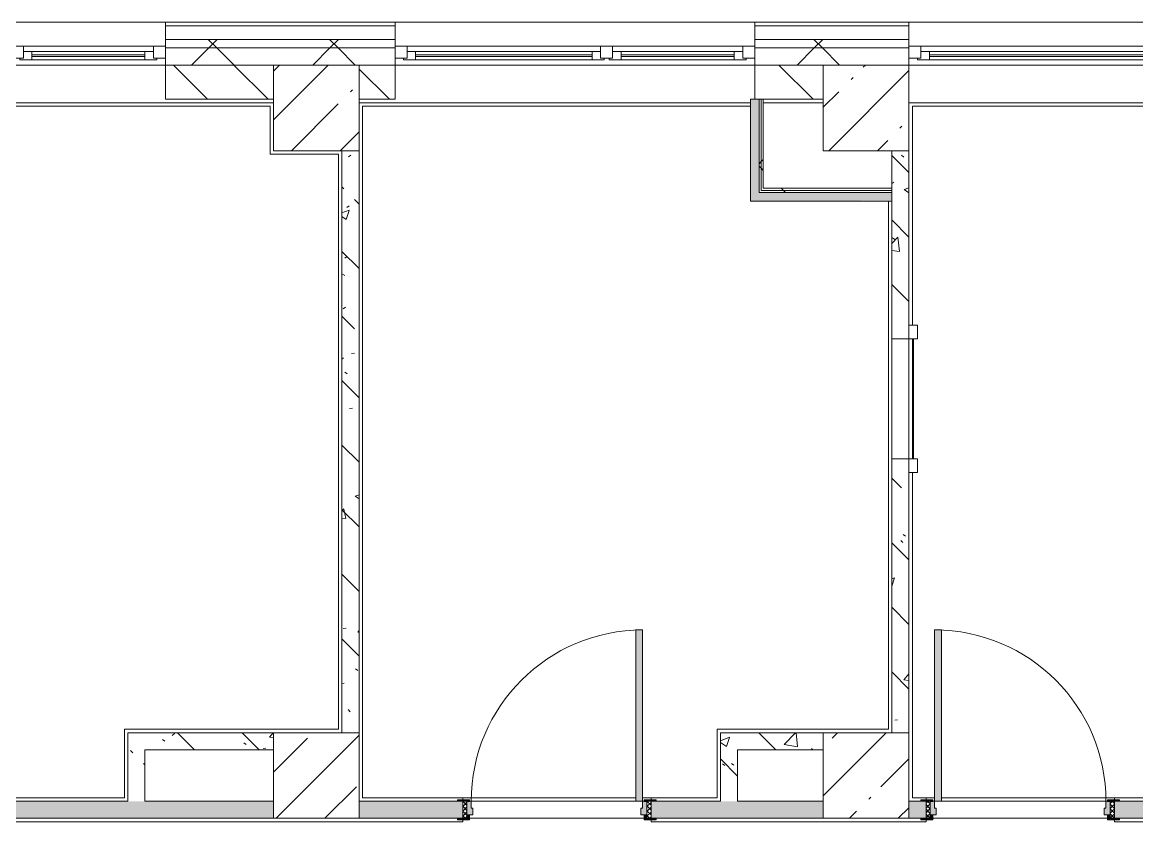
# Model space of a CAD drawing. Header units: millimetres. Extents: x 1311 to 195818, y -8553 to 29000.
# Drawn here: x 140882 to 147388, y 22680 to 27350 of the extents above; entities that cross this region are included whole.
import ezdxf

# ---------------------------------------------------------------- set-up
doc = ezdxf.new("R2010")
doc.units = ezdxf.units.MM
for name, color, linetype, lineweight, true_color in [('A-DOOR-1', 7, 'Continuous', 5, 0xaaaaaa), ('A-DOOR-2', 7, 'Continuous', 5, 0xe2e2e2), ('A-DOOR-FRAM-1', 7, 'Continuous', 5, 0xe2e2e2), ('A-DOOR-FRAM-2', 7, 'Continuous', 5, 0xaaaaaa), ('A-FLOR-1', 7, 'Continuous', 5, 0xaaaaaa), ('I-WALL-3', 7, 'Continuous', 9, 0xe7e7e7), ('I-WALL-6', 7, 'Continuous', 5, 0x787878)]:
    doc.layers.add(name, color=color, linetype=linetype, lineweight=lineweight, true_color=true_color)
for name, color, linetype, lineweight in [('A-GLAZ-2', 7, 'Continuous', 5), ('A-WALL', 7, 'Continuous', 9), ('A-WALL-3', 7, 'Continuous', 5), ('I-WALL-4', 7, 'Continuous', 5), ('S-COLS-4', 7, 'Continuous', 5)]:
    doc.layers.add(name, color=color, linetype=linetype, lineweight=lineweight)
pattern_1 = [(45, (68808.4, 0), (-285.1231, 285.1231), []), (45, (69093.5, 0), (-285.1231, 285.1231), [504.031, -100.806, 16.764, -84.042])]
pattern_2 = [(135, (68808.4, 0), (-377.1708, -377.1708), [533.4, -88.9, 17.78, -88.9]), (135, (68808.4, 376.94), (-377.1708, -377.1708), []), (50, (68808.4, 0), (637.6445, -55.7866), [66.675, -733.425]), (355, (68808.4, 0), (-123.3494, 668.699), [53.34, -586.74]), (100.451, (68861.5, -4.65), (514.299, 612.908), [56.665, -623.315]), (46.184, (68808.4, 177.8), (948.7764, -147.15), [100.012, -1100.137]), (96.636, (68887.5, 165.5), (830.909, 865.997), [84.998, -934.973]), (351.184, (68808.4, 177.8), (830.918, 865.988), [80.01, -880.11]), (21, (68897.3, 133.35), (530.6506, -357.9283), [66.675, -733.425]), (326, (68897.3, 133.35), (216.308, 644.6585), [53.34, -586.74]), (71.451, (68941.5, 103.5), (746.9596, 286.7243), [56.665, -623.315]), (37.5, (68808.4, 0), (10.81053, 295.9426), [16.764, -562.864, 16.764, -578.866, -588.962]), (37.5, (68808.4, 0), (10.81053, 295.9426), [-1175.258, 16.764, -572.198]), (7.5, (68808.4, 0), (233.8692, 350.6318), [16.764, -322.834, 16.764, -549.529, -224.472]), (7.5, (68808.4, 0), (233.8692, 350.6318), [-905.891, 16.764, -207.708]), (327.5, (68610.14, 0), (474.5678, -20.0513), [16.764, -205.486, 16.764, -676.656, -920.115]), (327.5, (68610.14, 0), (474.5678, -20.0513), [-915.67, 16.764, -903.351]), (317.5, (68521.24, 0), (518.4522, 88.9934), [16.764, -272.161, 16.764, -443.738, -653.415]), (317.5, (68521.24, 0), (518.4522, 88.9934), [-749.427, 16.764, -636.651])]
pattern_3 = [(135, (1751.41, 114.685), (-14.14214, -14.14214), []), (225, (1751.41, 114.685), (14.14214, -14.14214), [])]
pattern_4 = [(45, (-371.384, 114.685), (-14.1421, 14.1421), []), (135, (-371.384, 114.685), (-14.1421, -14.1421), [])]
pattern_5 = [(45, (68808.4, 0), (-353.5534, 353.5534), []), (135, (68808.4, 0), (-353.5534, -353.5534), [])]
pattern_6 = [(45, (68808.4, 0), (-530.33, 530.33), []), (135, (68808.4, 0), (-530.33, -530.33), [])]

# ---------------------------------------------------------------- blocks, each defined once
blk = doc.blocks.new('110_Дверь_СКБ_1Ст_Внутренняя1 - Д-11п 1100x2100h_кладовые _все__ коридор _между помещениями блока столовой__ моечные _все_ 2-32102277-1_11_1_птичка')
at = {"layer": 'A-DOOR-1'}
h = blk.add_hatch(dxfattribs=at)
h.set_pattern_fill('FP_134', color=256, style=0, pattern_type=2)
h.set_pattern_definition(pattern_3)
h.paths.add_polyline_path([(537.5, -50), (562.5, -50), (562.5, 50), (537.5, 50)])
at = {"layer": 'A-DOOR-2'}
h = blk.add_hatch(color=256, dxfattribs=at)
h.paths.add_polyline_path([(-477.5, -30), (-477.5, 10), (-487.5, 10), (-487.5, 50), (-512.5, 50), (-512.5, -30), (-487.5, -30)])
h.paths.add_polyline_path([(512.5, -30), (537.5, -30), (537.5, 50), (512.5, 50), (512.5, 10), (502.5, 10), (502.5, -30)])
at = {"layer": 'A-DOOR-FRAM-1'}
for points in [[(-447.5, 50), (-447.5, 1050), (-487.5, 1050), (-487.5, 50)], [(-567.5, 50), (-497.5, 50), (-497.5, 58), (-567.5, 58)], [(562.5, 50), (592.5, 50), (592.5, 58), (522.5, 58), (522.5, 50), (542.6, 50)], [(-567.5, -58), (-497.5, -58), (-497.5, -50), (-567.5, -50)], [(-497.5, -50), (-497.5, -30), (-512.5, -30), (-512.5, -50)], [(537.5, -50), (537.5, -30), (522.5, -30), (522.5, -50)], [(562.5, -58), (592.5, -58), (592.5, -50), (522.5, -50), (522.5, -58), (560.5, -58)]]:
    blk.add_hatch(color=256, dxfattribs=at).paths.add_polyline_path(points)
at = {"layer": 'A-DOOR-FRAM-2'}
h = blk.add_hatch(dxfattribs=at)
h.set_pattern_fill('FP_135', color=256, style=0, pattern_type=2)
h.set_pattern_definition(pattern_4)
h.paths.add_polyline_path([(-537.5, -50), (-512.5, -50), (-512.5, 50), (-537.5, 50)])
at = {"layer": 'A-DOOR-1'}
for p, q in [((-487.5, 1050), (-487.5, 50)), ((-447.5, 1050), (-487.5, 1050)), ((-447.5, 50), (-447.5, 1050)), ((-487.5, 50), (-447.5, 50))]:
    blk.add_line(p, q, dxfattribs=at)
blk.add_arc((-487.5, 50), 1000, 360, 90, dxfattribs=at)
at = {"layer": 'A-DOOR-FRAM-2'}
for p, q in [((-497.5, 58), (-567.5, 58)), ((-567.5, 58), (-567.5, 50)), ((-567.5, 50), (-497.5, 50)), ((-512.5, 50), (-537.5, 50)), ((-537.5, 50), (-537.5, -50)), ((-487.5, 50), (-512.5, 50)), ((-512.5, 50), (-512.5, -30)), ((-512.5, -50), (-512.5, 50)), ((-497.5, 50), (-512.5, 50)), ((-512.5, 50), (-512.5, 49)), ((-512.5, 49), (-497.5, 49)), ((-497.5, 50), (-497.5, 58)), ((-497.5, 49), (-497.5, 50)), ((-487.5, 10), (-487.5, 50)), ((-477.5, 10), (-487.5, 10)), ((-477.5, -30), (-477.5, 10)), ((512.5, 10), (502.5, 10)), ((502.5, 10), (502.5, -30)), ((512.5, 50), (512.5, 10)), ((537.5, 50), (512.5, 50)), ((592.5, 58), (522.5, 58)), ((522.5, 58), (522.5, 50)), ((537.5, 50), (522.5, 50)), ((522.5, 50), (522.5, 49)), ((522.5, 50), (592.5, 50)), ((522.5, 49), (537.5, 49)), ((537.5, -30), (537.5, 50)), ((562.5, 50), (537.5, 50)), ((537.5, 50), (537.5, -50)), ((537.5, 49), (537.5, 50)), ((562.5, -50), (562.5, 50)), ((592.5, 50), (592.5, 58)), ((-497.5, -50), (-567.5, -50)), ((-567.5, -50), (-567.5, -58)), ((-567.5, -58), (-497.5, -58)), ((-537.5, -50), (-512.5, -50)), ((-512.5, -30), (-477.5, -30)), ((-497.5, -30), (-512.5, -30)), ((-512.5, -30), (-512.5, -50)), ((-512.5, -50), (-497.5, -50)), ((-497.5, -50), (-497.5, -30)), ((-497.5, -58), (-497.5, -50)), ((502.5, -30), (537.5, -30)), ((537.5, -30), (522.5, -30)), ((522.5, -30), (522.5, -50)), ((522.5, -50), (537.5, -50)), ((592.5, -50), (522.5, -50)), ((522.5, -50), (522.5, -58)), ((522.5, -58), (592.5, -58)), ((537.5, -50), (537.5, -30)), ((537.5, -50), (562.5, -50)), ((592.5, -58), (592.5, -50))]:
    blk.add_line(p, q, dxfattribs=at)
blk = doc.blocks.new('110_Дверь_СКБ_1Ст_Внутренняя1 - Д-11 1100x2100h_кладовые _все__ коридор _между помещениями блока столовой__ моечные _все_-32089444-1_11_1_птичка')
at = {"layer": 'A-DOOR-1'}
h = blk.add_hatch(dxfattribs=at)
h.set_pattern_fill('FP_134', color=256, style=0, pattern_type=2)
h.set_pattern_definition(pattern_3)
h.paths.add_polyline_path([(562.5, -50), (562.5, 50), (537.5, 50), (537.5, -50)])
at = {"layer": 'A-DOOR-2'}
h = blk.add_hatch(color=256, dxfattribs=at)
h.paths.add_polyline_path([(512.5, -30), (537.5, -30), (537.5, 50), (512.5, 50), (512.5, 10), (502.5, 10), (502.5, -30)])
h.paths.add_polyline_path([(-477.5, -30), (-477.5, 10), (-487.5, 10), (-487.5, 50), (-512.5, 50), (-512.5, -30), (-487.5, -30)])
at = {"layer": 'A-DOOR-FRAM-1'}
for points in [[(512.5, 50), (512.5, 1050), (472.5, 1050), (472.5, 50)], [(-512.5, 50), (-497.5, 50), (-497.5, 58), (-567.5, 58), (-567.5, 50), (-537.5, 50)], [(592.5, 50), (592.5, 58), (522.5, 58), (522.5, 50), (562.5, 50)], [(-567.5, -58), (-497.5, -58), (-497.5, -50), (-567.5, -50)], [(-497.5, -50), (-497.5, -30), (-512.5, -30), (-512.5, -50)], [(522.5, -50), (537.5, -50), (537.5, -30), (522.5, -30)], [(592.5, -58), (592.5, -50), (522.5, -50), (522.5, -58), (562.5, -58)]]:
    blk.add_hatch(color=256, dxfattribs=at).paths.add_polyline_path(points)
at = {"layer": 'A-DOOR-FRAM-2'}
h = blk.add_hatch(dxfattribs=at)
h.set_pattern_fill('FP_135', color=256, style=0, pattern_type=2)
h.set_pattern_definition(pattern_4)
h.paths.add_polyline_path([(-537.5, -50), (-512.5, -50), (-512.5, 50), (-537.5, 50)])
at = {"layer": 'A-DOOR-1'}
for p, q in [((512.5, 1050), (472.5, 1050)), ((472.5, 1050), (472.5, 50)), ((512.5, 50), (512.5, 1050)), ((472.5, 50), (512.5, 50))]:
    blk.add_line(p, q, dxfattribs=at)
blk.add_arc((512.5, 50), 1000, 90, 180, dxfattribs=at)
at = {"layer": 'A-DOOR-FRAM-2'}
for p, q in [((-497.5, 58), (-567.5, 58)), ((-567.5, 58), (-567.5, 50)), ((-567.5, 50), (-497.5, 50)), ((-512.5, 50), (-537.5, 50)), ((-537.5, 50), (-537.5, -50)), ((-487.5, 50), (-512.5, 50)), ((-512.5, 50), (-512.5, -30)), ((-512.5, -50), (-512.5, 50)), ((-497.5, 50), (-512.5, 50)), ((-512.5, 50), (-512.5, 49)), ((-512.5, 49), (-497.5, 49)), ((-497.5, 50), (-497.5, 58)), ((-497.5, 49), (-497.5, 50)), ((-487.5, 10), (-487.5, 50)), ((-477.5, 10), (-487.5, 10)), ((-477.5, -30), (-477.5, 10)), ((512.5, 10), (502.5, 10)), ((502.5, 10), (502.5, -30)), ((512.5, 50), (512.5, 10)), ((537.5, 50), (512.5, 50)), ((592.5, 58), (522.5, 58)), ((522.5, 58), (522.5, 50)), ((537.5, 50), (522.5, 50)), ((522.5, 50), (522.5, 49)), ((522.5, 50), (592.5, 50)), ((522.5, 49), (537.5, 49)), ((537.5, -30), (537.5, 50)), ((562.5, 50), (537.5, 50)), ((537.5, 50), (537.5, -50)), ((537.5, 49), (537.5, 50)), ((562.5, -50), (562.5, 50)), ((592.5, 50), (592.5, 58)), ((-497.5, -50), (-567.5, -50)), ((-567.5, -50), (-567.5, -58)), ((-567.5, -58), (-497.5, -58)), ((-537.5, -50), (-512.5, -50)), ((-512.5, -30), (-477.5, -30)), ((-497.5, -30), (-512.5, -30)), ((-512.5, -30), (-512.5, -50)), ((-512.5, -50), (-497.5, -50)), ((-497.5, -50), (-497.5, -30)), ((-497.5, -58), (-497.5, -50)), ((502.5, -30), (537.5, -30)), ((537.5, -30), (522.5, -30)), ((522.5, -30), (522.5, -50)), ((522.5, -50), (537.5, -50)), ((592.5, -50), (522.5, -50)), ((522.5, -50), (522.5, -58)), ((522.5, -58), (592.5, -58)), ((537.5, -50), (537.5, -30)), ((537.5, -50), (562.5, -50)), ((592.5, -58), (592.5, -50))]:
    blk.add_line(p, q, dxfattribs=at)
blk = doc.blocks.new('BSC_Колонна _Прямоугольная - 500х500-V111-1_11_1_птичка')
at = {"layer": 'S-COLS-4'}
h = blk.add_hatch(dxfattribs=at)
h.set_pattern_fill('FP_150', color=256, style=0, pattern_type=2)
h.set_pattern_definition([(45, (-77000, -22950), (-285.1231, 285.1231), []), (45, (-76714.88, -22950), (-285.1231, 285.1231), [504.031, -100.806, 16.764, -84.042])])
h.paths.add_polyline_path([(130, -250), (250, -250), (250, 250), (-250, 250), (-250, -250)])
for p, q in [((250, 250), (-250, 250)), ((-250, 250), (-250, -250)), ((250, -250), (250, 250)), ((-250, -250), (250, -250))]:
    blk.add_line(p, q, dxfattribs=at)
blk = doc.blocks.new('BSC_Колонна _Прямоугольная - 500х500-V112-1_11_1_птичка')
at = {"layer": 'S-COLS-4'}
h = blk.add_hatch(dxfattribs=at)
h.set_pattern_fill('FP_151', color=256, style=0, pattern_type=2)
h.set_pattern_definition([(45, (-73790, -22950), (-285.1231, 285.1231), []), (45, (-73504.88, -22950), (-285.1231, 285.1231), [504.031, -100.806, 16.764, -84.042])])
h.paths.add_polyline_path([(130, -250), (250, -250), (250, 250), (-250, 250), (-250, -250)])
for p, q in [((250, 250), (-250, 250)), ((-250, 250), (-250, -250)), ((250, -250), (250, 250)), ((-250, -250), (250, -250))]:
    blk.add_line(p, q, dxfattribs=at)
blk = doc.blocks.new('120_Окно_СКБ_2Ст - 120_Окно_СКБ_2Ст 2100х2400 _мал створка справа_-19092174-1_11_1_птичка')
at = {"layer": 'A-GLAZ-2'}
for p, q in [((-1050, -75), (-1050, -5)), ((-1050, -5), (-980, -5)), ((1050, -5), (-1050, -5)), ((-980, -5), (-980, -75)), ((150, -35), (-980, -35)), ((-980, -35), (-980, -75)), ((-930, -85), (-930, -35)), ((-930, -55), (100, -55)), ((100, -65), (-930, -65)), ((100, -85), (100, -35)), ((150, -75), (150, -5)), ((150, -5), (220, -5)), ((150, -75), (150, -35)), ((220, -5), (220, -75)), ((980, -35), (220, -35)), ((220, -35), (220, -75)), ((270, -85), (270, -35)), ((270, -55), (930, -55)), ((930, -65), (270, -65)), ((930, -85), (930, -35)), ((980, -75), (980, -5)), ((980, -5), (1050, -5)), ((980, -75), (980, -35)), ((1050, -5), (1050, -75)), ((-980, -75), (-1050, -75)), ((-1050, -75), (-1000, -75)), ((-980, -75), (-1000, -75)), ((-1000, -75), (-1000, -85)), ((-1000, -85), (170, -85)), ((170, -85), (-1000, -85)), ((220, -75), (150, -75)), ((170, -75), (150, -75)), ((170, -75), (200, -75)), ((170, -85), (170, -75)), ((220, -75), (200, -75)), ((200, -75), (200, -85)), ((200, -85), (1000, -85)), ((1000, -85), (200, -85)), ((1050, -75), (980, -75)), ((1000, -75), (980, -75)), ((1000, -75), (1050, -75)), ((1000, -85), (1000, -75))]:
    blk.add_line(p, q, dxfattribs=at)
blk = doc.blocks.new('120_Окно_СКБ_2Ст - 120_Окно_СКБ_2Ст 3100х2500 _мал_створка слева_ 2-19089248-1_11_1_птичка')
at = {"layer": 'A-GLAZ-2'}
for p, q in [((-1550, -75), (-1550, -5)), ((-1550, -5), (-1480, -5)), ((1550, -5), (-1550, -5)), ((-1480, -5), (-1480, -75)), ((650, -35), (-1480, -35)), ((-1480, -35), (-1480, -75)), ((-1430, -85), (-1430, -35)), ((-1430, -55), (600, -55)), ((600, -65), (-1430, -65)), ((600, -85), (600, -35)), ((650, -75), (650, -5)), ((650, -5), (720, -5)), ((650, -75), (650, -35)), ((720, -5), (720, -75)), ((1480, -35), (720, -35)), ((720, -35), (720, -75)), ((770, -85), (770, -35)), ((770, -55), (1430, -55)), ((1430, -65), (770, -65)), ((1430, -85), (1430, -35)), ((1480, -75), (1480, -5)), ((1480, -5), (1550, -5)), ((1480, -75), (1480, -35)), ((1550, -5), (1550, -75)), ((-1480, -75), (-1550, -75)), ((-1550, -75), (-1500, -75)), ((-1480, -75), (-1500, -75)), ((-1500, -75), (-1500, -85)), ((-1500, -85), (670, -85)), ((670, -85), (-1500, -85)), ((720, -75), (650, -75)), ((670, -75), (650, -75)), ((670, -75), (700, -75)), ((670, -85), (670, -75)), ((720, -75), (700, -75)), ((700, -75), (700, -85)), ((700, -85), (1500, -85)), ((1500, -85), (700, -85)), ((1550, -75), (1480, -75)), ((1500, -75), (1480, -75)), ((1500, -75), (1550, -75)), ((1500, -85), (1500, -75))]:
    blk.add_line(p, q, dxfattribs=at)
blk = doc.blocks.new('Штора противопожарная_Рен - ШТ_700х700-V169-1_11_1_птичка')
at = {"layer": 'A-DOOR-1'}
for p, q in [((-430, 100), (-350, 100)), ((-430, 50), (-430, 100)), ((-350, 100), (-350, 50)), ((-350, 77.5), (350, 77.5)), ((-350, 72.5), (-350, 77.5)), ((350, 72.5), (-350, 72.5)), ((350, 100), (430, 100)), ((350, 50), (350, 100)), ((350, 77.5), (350, 72.5)), ((430, 100), (430, 50)), ((-350, 50), (-430, 50)), ((430, 50), (350, 50))]:
    blk.add_line(p, q, dxfattribs=at)

msp = doc.modelspace()

# ---------------------------------------------------------------- hatches: boundary and pattern name
at = {"layer": 'A-WALL-3'}
h = msp.add_hatch(dxfattribs=at)
h.set_pattern_fill('FP_120', color=256, style=0, pattern_type=2)
h.set_pattern_definition(pattern_5)
h.paths.add_polyline_path([(152233.5, 27200), (153778.4, 27200), (153778.4, 27250), (149158.4, 27250), (149158.4, 27200), (152033.5, 27200)])
h.paths.add_polyline_path([(139618.4, 27200), (139618.4, 27250), (137018.4, 27250), (137018.4, 27200), (139118.4, 27200)])
h.paths.add_polyline_path([(135568.4, 27200), (135918.4, 27200), (135918.4, 27250), (134968.4, 27250), (134968.4, 27200)])
h.paths.add_polyline_path([(141718.4, 27200), (143058.4, 27200), (143058.4, 27250), (141718.4, 27250), (141718.4, 27210)])
h.paths.add_polyline_path([(146058.4, 27200), (146058.4, 27250), (145158.4, 27250), (145158.4, 27200), (145558.4, 27200)])
h.paths.add_polyline_path([(129568.4, 27200), (129868.4, 27200), (129868.4, 27250), (128813.4, 27250), (128813.4, 27200), (129273.4, 27200)])
h.paths.add_polyline_path([(126513.4, 27200), (126513.4, 27250), (125668.4, 27250), (125668.4, 27200)])
h.paths.add_polyline_path([(122968.4, 27200), (123568.4, 27200), (123568.4, 27250), (122668.4, 27250), (122668.4, 27200)])
h.paths.add_polyline_path([(116968.4, 27200), (117568.4, 27200), (117568.4, 27250), (116468.4, 27250), (116468.4, 27200)])
h.paths.add_polyline_path([(120568.4, 27200), (120568.4, 27250), (119668.4, 27250), (119668.4, 27200)])
h.paths.add_polyline_path([(112564.1, 27200), (113368.4, 27200), (113368.4, 27250), (110968.4, 27250), (110968.4, 27200), (111588.4, 27200)])
h = msp.add_hatch(dxfattribs=at)
h.set_pattern_fill('FP_120', color=256, style=0, pattern_type=2)
h.set_pattern_definition(pattern_5)
h.paths.add_polyline_path([(111568.4, 27100), (113368.4, 27100), (113368.4, 27200), (110968.4, 27200), (110968.4, 27100)])
h.paths.add_polyline_path([(116668.4, 27100), (117568.4, 27100), (117568.4, 27200), (116468.4, 27200), (116468.4, 27100)])
h.paths.add_polyline_path([(152908.4, 27100), (153778.4, 27100), (153773.8, 27200), (149158.4, 27198.1), (149158.4, 27100), (152233.5, 27100)])
h.paths.add_polyline_path([(119668.4, 27100), (120568.4, 27100), (120568.4, 27200), (119668.4, 27200), (119668.4, 27140)])
h.paths.add_polyline_path([(122668.4, 27100), (123568.4, 27100), (123568.4, 27200), (122668.4, 27200), (122668.4, 27140)])
h.paths.add_polyline_path([(137018.4, 27100), (139618.4, 27100), (139618.4, 27200), (137018.4, 27200), (137018.4, 27110), (137050.4, 27110), (137050.4, 27102), (137018.4, 27102)])
h.paths.add_polyline_path([(129868.4, 27100), (129868.4, 27200), (128813.4, 27200), (128813.4, 27100), (129568.4, 27100)])
h.paths.add_polyline_path([(135886.4, 27100), (135886.4, 27102), (135886.4, 27110), (135918.4, 27110), (135918.4, 27200), (134968.4, 27200), (134968.4, 27100), (135868.4, 27100)])
h.paths.add_polyline_path([(126513.4, 27100), (126513.4, 27200), (125668.4, 27200), (125668.4, 27100), (126158.4, 27100)])
h.paths.add_polyline_path([(145558.4, 27100), (146058.4, 27100), (146058.4, 27200), (145158.4, 27200), (145158.4, 27100)])
h.paths.add_polyline_path([(142348.4, 27100), (143058.4, 27100), (143058.4, 27200), (141718.4, 27200), (141718.4, 27100)])
h = msp.add_hatch(dxfattribs=at)
h.set_pattern_fill('FP_102', color=256, style=0, pattern_type=2)
h.set_pattern_definition([(135, (68808.4, 0), (-176.7767, -176.7767), [])])
h.paths.add_polyline_path([(125668.4, 26900), (126513.4, 26900), (126513.4, 27100), (125668.4, 27100), (125668.4, 27091.3)])
h.paths.add_polyline_path([(111568.4, 26900), (113368.4, 26900), (113368.4, 27100), (111568.4, 27100), (111568.4, 27061.4)])
h.paths.add_polyline_path([(119990.4, 26900), (120568.4, 26900), (120568.4, 27100), (119668.4, 27100), (119668.4, 26900), (119968.4, 26900)])
h.paths.add_polyline_path([(149458.4, 26900), (149458.4, 27100), (149158.4, 27100), (149158.4, 26900)])
h.paths.add_polyline_path([(122668.4, 26900), (122968.4, 26900), (122968.4, 27100), (122668.4, 27100), (122668.4, 26969.4)])
h.paths.add_polyline_path([(129868.4, 26900), (129868.4, 27100), (129568.4, 27100), (129568.4, 26900)])
h.paths.add_polyline_path([(145558.4, 26900), (145558.4, 27100), (145158.4, 27100), (145158.4, 26900), (145236.6, 26900)])
h.paths.add_polyline_path([(128813.4, 26900), (128968.4, 26900), (128968.4, 27100), (128813.4, 27100), (128813.4, 26936.5)])
h.paths.add_polyline_path([(135868.4, 26900), (135868.4, 27100), (135568.4, 27100), (135568.4, 26900)])
h.paths.add_polyline_path([(137014.4, 26900), (139118.4, 26900), (139118.4, 27100), (137014.4, 27100), (137014.4, 27091.3)])
h.paths.add_polyline_path([(143058.4, 26900), (143058.4, 27100), (142848.4, 27100), (142848.4, 26900)])
h.paths.add_polyline_path([(142348.4, 26900), (142348.4, 27100), (141718.4, 27100), (141718.4, 26900)])
h.paths.add_polyline_path([(116468.4, 26900), (116968.4, 26900), (116968.4, 27100), (116468.4, 27100), (116468.4, 27079.6)])
at = {"layer": 'I-WALL-3'}
for points in [[(145138.4, 26355), (145183.4, 26355), (145183.4, 26900), (145133.4, 26900), (145133.4, 26355)], [(145133.4, 26305), (145958.4, 26310), (145958.4, 26355), (145133.4, 26355), (145133.4, 26311.2)]]:
    msp.add_hatch(color=256, dxfattribs=at).paths.add_polyline_path(points)
at = {"layer": 'I-WALL-4'}
h = msp.add_hatch(dxfattribs=at)
h.set_pattern_fill('FP_212', color=256, style=0, pattern_type=2)
h.set_pattern_definition(pattern_6)
h.paths.add_polyline_path([(145195.9, 26367.5), (145195.9, 26900), (145183.4, 26900), (145183.4, 26367.5)])
h = msp.add_hatch(dxfattribs=at)
h.set_pattern_fill('FP_212', color=256, style=0, pattern_type=2)
h.set_pattern_definition(pattern_6)
h.paths.add_polyline_path([(145208.4, 26380), (145208.4, 26900), (145195.9, 26900), (145195.9, 26380)])
h = msp.add_hatch(dxfattribs=at)
h.set_pattern_fill('FP_212', color=256, style=0, pattern_type=2)
h.set_pattern_definition(pattern_6)
h.paths.add_polyline_path([(145938.4, 26355), (145958.4, 26355), (145958.4, 26367.5), (145183.4, 26367.5), (145183.4, 26355), (145558.4, 26355)])
h = msp.add_hatch(dxfattribs=at)
h.set_pattern_fill('FP_212', color=256, style=0, pattern_type=2)
h.set_pattern_definition(pattern_6)
h.paths.add_polyline_path([(145558.4, 26367.5), (145958.4, 26367.5), (145958.4, 26380), (145195.9, 26380), (145195.9, 26367.5)])
at = {"layer": 'I-WALL-6'}
h = msp.add_hatch(dxfattribs=at)
h.set_pattern_fill('FP_131', color=256, style=0, pattern_type=2)
h.set_pattern_definition(pattern_2)
h.paths.add_polyline_path([(142848.4, 23200), (142848.4, 26600), (142748.4, 26600), (142748.4, 23200)])
h = msp.add_hatch(dxfattribs=at)
h.set_pattern_fill('FP_131', color=256, style=0, pattern_type=2)
h.set_pattern_definition(pattern_2)
h.paths.add_polyline_path([(145958.4, 23200), (146058.4, 23200), (146058.4, 24800), (145958.4, 24800), (145958.4, 23220)])
h.paths.add_polyline_path([(146058.4, 25500), (146058.4, 26600), (145958.4, 26600), (145958.4, 25500), (145982.6, 25500)])
h = msp.add_hatch(dxfattribs=at)
h.set_pattern_fill('FP_131', color=256, style=0, pattern_type=2)
h.set_pattern_definition(pattern_2)
h.paths.add_polyline_path([(141598.4, 23100), (142348.4, 23100), (142348.4, 23200), (141498.4, 23200), (141498.4, 23100)])
h = msp.add_hatch(dxfattribs=at)
h.set_pattern_fill('FP_131', color=256, style=0, pattern_type=2)
h.set_pattern_definition(pattern_2)
h.paths.add_polyline_path([(145558.4, 23100), (145558.4, 23200), (144958.4, 23200), (144958.4, 23100), (145358.4, 23100)])
h = msp.add_hatch(dxfattribs=at)
h.set_pattern_fill('FP_131', color=256, style=0, pattern_type=2)
h.set_pattern_definition(pattern_2)
h.paths.add_polyline_path([(141498.4, 22800), (141598.4, 22800), (141598.4, 23100), (141498.4, 23100), (141498.4, 22820)])
h = msp.add_hatch(dxfattribs=at)
h.set_pattern_fill('FP_131', color=256, style=0, pattern_type=2)
h.set_pattern_definition(pattern_2)
h.paths.add_polyline_path([(144977.2, 22800), (145058.4, 22800), (145058.4, 23100), (144958.4, 23100), (144958.4, 22800)])
h = msp.add_hatch(dxfattribs=at)
h.set_pattern_fill('FP_131', color=256, style=0, pattern_type=2)
h.set_pattern_definition(pattern_2)
h.paths.add_polyline_path([(146058.4, 22700), (146158.4, 22700), (146158.4, 22800), (146058.4, 22800), (146058.4, 22709.1)])
h.paths.add_polyline_path([(144977.2, 22700), (145558.4, 22700), (145558.4, 22800), (144553.2, 22800), (144553.2, 22700), (144938.4, 22700)])
h.paths.add_polyline_path([(147508.2, 22700), (149458.4, 22700), (149458.4, 22800), (147258.4, 22800), (147258.4, 22700), (147288.4, 22700)])
h.paths.add_polyline_path([(151008.4, 22700), (151238.4, 22700), (151238.4, 22800), (151038.4, 22798), (151038.4, 22790), (151008.4, 22790), (151008.4, 22710), (151038.4, 22710), (151038.4, 22702), (151008.4, 22702)])
h.paths.add_polyline_path([(150037.6, 22700), (150028.4, 22702), (150028.4, 22710), (150058.4, 22710), (150058.4, 22790), (150028.4, 22790), (150028.4, 22798), (149958.4, 22796.4), (149958.4, 22700), (150028.4, 22700)])
h.paths.add_polyline_path([(139048.4, 22700), (139118.4, 22704), (139118.4, 22800), (139018.4, 22800), (139018.4, 22700)])
h.paths.add_polyline_path([(142348.4, 22700), (142348.4, 22800), (139618.4, 22800), (139618.4, 22700), (142328.4, 22700)])
h.paths.add_polyline_path([(137118.4, 22700), (137918.4, 22700), (137918.4, 22800), (137118.4, 22800)])
h.paths.add_polyline_path([(142868.4, 22700), (143453.2, 22700), (143453.2, 22800), (142848.4, 22800), (142848.4, 22700)])
at = {"layer": 'S-COLS-4'}
h = msp.add_hatch(dxfattribs=at)
h.set_pattern_fill('FP_101', color=256, style=0, pattern_type=2)
h.set_pattern_definition(pattern_1)
h.paths.add_polyline_path([(142748.4, 26600), (142848.4, 26600), (142848.4, 27100), (142348.4, 27100), (142348.4, 26600), (142728.4, 26600)])
h = msp.add_hatch(dxfattribs=at)
h.set_pattern_fill('FP_101', color=256, style=0, pattern_type=2)
h.set_pattern_definition(pattern_1)
h.paths.add_polyline_path([(145558.4, 26600), (146058.4, 26600), (146058.4, 27100), (145558.4, 27100), (145558.4, 26860)])

# ---------------------------------------------------------------- linework, layer by layer
at = {"layer": 'A-FLOR-1'}
for p, q in [((142328.4, 26860), (139638.4, 26860)), ((142328.4, 26580), (142328.4, 26860)), ((145133.4, 26860), (142868.4, 26860)), ((142868.4, 26860), (142868.4, 22820)), ((149438.4, 26860), (146078.4, 26860)), ((146078.4, 26860), (146078.4, 25580)), ((142728.4, 26580), (142328.4, 26580)), ((142728.4, 23220), (142728.4, 26580)), ((145938.4, 23220), (145938.4, 26305)), ((146078.4, 25500), (146078.4, 24800)), ((146078.4, 24720), (146078.4, 22820)), ((141478.4, 23220), (142728.4, 23220)), ((141478.4, 22820), (141478.4, 23220)), ((144938.4, 22820), (144938.4, 23220)), ((144938.4, 23220), (145938.4, 23220)), ((139988.4, 22820), (141478.4, 22820)), ((142868.4, 22820), (144463.2, 22820)), ((143453.2, 22820), (143453.2, 22808)), ((144503.2, 22820), (144938.4, 22820)), ((144553.2, 22808), (144553.2, 22820)), ((146078.4, 22820), (146208.4, 22820)), ((146158.4, 22820), (146158.4, 22808)), ((146248.4, 22820), (149438.4, 22820)), ((147258.4, 22808), (147258.4, 22820)), ((143453.2, 22680), (139018.4, 22680)), ((143453.2, 22692), (143453.2, 22680)), ((144553.2, 22680), (144553.2, 22692)), ((146158.4, 22680), (144553.2, 22680)), ((146158.4, 22692), (146158.4, 22680)), ((147258.4, 22680), (147258.4, 22692)), ((150058.4, 22680), (147258.4, 22680))]:
    msp.add_line(p, q, dxfattribs=at)
at = {"layer": 'A-WALL'}
for p, q in [((143058.4, 27330), (141718.4, 27330)), ((146058.4, 27330), (145158.4, 27330)), ((143058.4, 27250), (141718.4, 27250)), ((143058.4, 27200), (141718.4, 27200)), ((146058.4, 27250), (145158.4, 27250)), ((146058.4, 27200), (145158.4, 27200)), ((142348.4, 27100), (141718.4, 27100)), ((141718.4, 27100), (142348.4, 27100)), ((143058.4, 27100), (142848.4, 27100)), ((142848.4, 27100), (143058.4, 27100)), ((145558.4, 27100), (145158.4, 27100)), ((145158.4, 27100), (145558.4, 27100)), ((145183.4, 26900), (145183.4, 26355)), ((145195.9, 26900), (145195.9, 26367.5)), ((145183.4, 26355), (145958.4, 26355)), ((145195.9, 26367.5), (145958.4, 26367.5))]:
    msp.add_line(p, q, dxfattribs=at)
at = {"layer": 'A-WALL-3'}
for p, q in [((146058.4, 27350), (137018.4, 27350)), ((141718.4, 27350), (141718.4, 27100)), ((143058.4, 27100), (143058.4, 27350)), ((145158.4, 27350), (145158.4, 27100)), ((146058.4, 27100), (146058.4, 27350)), ((153778.4, 27350), (146058.4, 27350)), ((141718.4, 27100), (139118.4, 27100)), ((141718.4, 27100), (141718.4, 26900)), ((142348.4, 26900), (142348.4, 27100)), ((142348.4, 27100), (142848.4, 27100)), ((142848.4, 27100), (142848.4, 26900)), ((143058.4, 26900), (143058.4, 27100)), ((145158.4, 27100), (143058.4, 27100)), ((145158.4, 27100), (145158.4, 26900)), ((145558.4, 26900), (145558.4, 27100)), ((149158.4, 27100), (145558.4, 27100)), ((141718.4, 26900), (142348.4, 26900)), ((142848.4, 26900), (143058.4, 26900)), ((145208.4, 26900), (145558.4, 26900))]:
    msp.add_line(p, q, dxfattribs=at)
at = {"layer": 'I-WALL-4'}
for p, q in [((139618.4, 27100), (141718.4, 27100)), ((143058.4, 27100), (145158.4, 27100)), ((146058.4, 27100), (149158.4, 27100)), ((142348.4, 26880), (139618.4, 26880)), ((145133.4, 26880), (142848.4, 26880)), ((145208.4, 26900), (145133.4, 26900)), ((145133.4, 26900), (145133.4, 26305)), ((145208.4, 26380), (145208.4, 26900)), ((145558.4, 26880), (145208.4, 26880)), ((149458.4, 26880), (146058.4, 26880)), ((142748.4, 26600), (142748.4, 23200)), ((142848.4, 26600), (142748.4, 26600)), ((142848.4, 23200), (142848.4, 26600)), ((145958.4, 26600), (145958.4, 23200)), ((146058.4, 26600), (145958.4, 26600)), ((146058.4, 25580), (146058.4, 26600)), ((145958.4, 26380), (145208.4, 26380)), ((145133.4, 26305), (145958.4, 26305)), ((145958.4, 25500), (146058.4, 25500)), ((146058.4, 25500), (146058.4, 24800)), ((146058.4, 24800), (145958.4, 24800)), ((146058.4, 23200), (146058.4, 24720)), ((142348.4, 23200), (141498.4, 23200)), ((141498.4, 23200), (141498.4, 22800)), ((145558.4, 23200), (144958.4, 23200)), ((144958.4, 23200), (144958.4, 22800)), ((141598.4, 23100), (142348.4, 23100)), ((141598.4, 22800), (141598.4, 23100)), ((145058.4, 23100), (145558.4, 23100)), ((145058.4, 22800), (145058.4, 23100)), ((141498.4, 22800), (139968.4, 22800)), ((142348.4, 22800), (141598.4, 22800)), ((143423.2, 22800), (142848.4, 22800)), ((143503.2, 22800), (144463.2, 22800)), ((144958.4, 22800), (144583.2, 22800)), ((145558.4, 22800), (145058.4, 22800)), ((146128.4, 22800), (146058.4, 22800)), ((146248.4, 22800), (147208.4, 22800)), ((149458.4, 22800), (147288.4, 22800)), ((139618.4, 22700), (142348.4, 22700)), ((142848.4, 22700), (143423.2, 22700)), ((144513.2, 22700), (143493.2, 22700)), ((144583.2, 22700), (145558.4, 22700)), ((146058.4, 22700), (146128.4, 22700)), ((147218.4, 22700), (146198.4, 22700)), ((147288.4, 22700), (149458.4, 22700))]:
    msp.add_line(p, q, dxfattribs=at)
at = {"layer": 'S-COLS-4'}
for p, q in [((142848.4, 27100), (142348.4, 27100)), ((142348.4, 27100), (142348.4, 26900)), ((142848.4, 26900), (142848.4, 27100)), ((146058.4, 27100), (145558.4, 27100)), ((145558.4, 27100), (145558.4, 26900)), ((146058.4, 26600), (146058.4, 27100)), ((142348.4, 26900), (142348.4, 26600)), ((142848.4, 26600), (142848.4, 26900)), ((145558.4, 26900), (145558.4, 26600)), ((142348.4, 26600), (142848.4, 26600)), ((145558.4, 26600), (146058.4, 26600))]:
    msp.add_line(p, q, dxfattribs=at)

# ---------------------------------------------------------------- block references
at = {"layer": 'A-DOOR-1', "rotation": 270}
msp.add_blockref('Штора противопожарная_Рен - ШТ_700х700-V169-1_11_1_птичка', (146008.4, 25150), dxfattribs=at)
at = {"layer": 'A-DOOR-1'}
for name, p in [('110_Дверь_СКБ_1Ст_Внутренняя1 - Д-11 1100x2100h_кладовые _все__ коридор _между помещениями блока столовой__ моечные _все_-32089444-1_11_1_птичка', (143990.7, 22750)), ('110_Дверь_СКБ_1Ст_Внутренняя1 - Д-11п 1100x2100h_кладовые _все__ коридор _между помещениями блока столовой__ моечные _все_ 2-32102277-1_11_1_птичка', (146695.9, 22750))]:
    msp.add_blockref(name, p, dxfattribs=at)
at = {"layer": 'A-GLAZ-2'}
for name, p in [('120_Окно_СКБ_2Ст - 120_Окно_СКБ_2Ст 2100х2400 _мал створка справа_-19092174-1_11_1_птичка', (140668.4, 27215)), ('120_Окно_СКБ_2Ст - 120_Окно_СКБ_2Ст 2100х2400 _мал створка справа_-19092174-1_11_1_птичка', (144108.4, 27215)), ('120_Окно_СКБ_2Ст - 120_Окно_СКБ_2Ст 3100х2500 _мал_створка слева_ 2-19089248-1_11_1_птичка', (147608.4, 27215))]:
    msp.add_blockref(name, p, dxfattribs=at)
at = {"layer": 'S-COLS-4'}
for name, p in [('BSC_Колонна _Прямоугольная - 500х500-V112-1_11_1_птичка', (142598.4, 22950)), ('BSC_Колонна _Прямоугольная - 500х500-V111-1_11_1_птичка', (145808.4, 22950))]:
    msp.add_blockref(name, p, dxfattribs=at)

doc.saveas('drawing.dxf')
